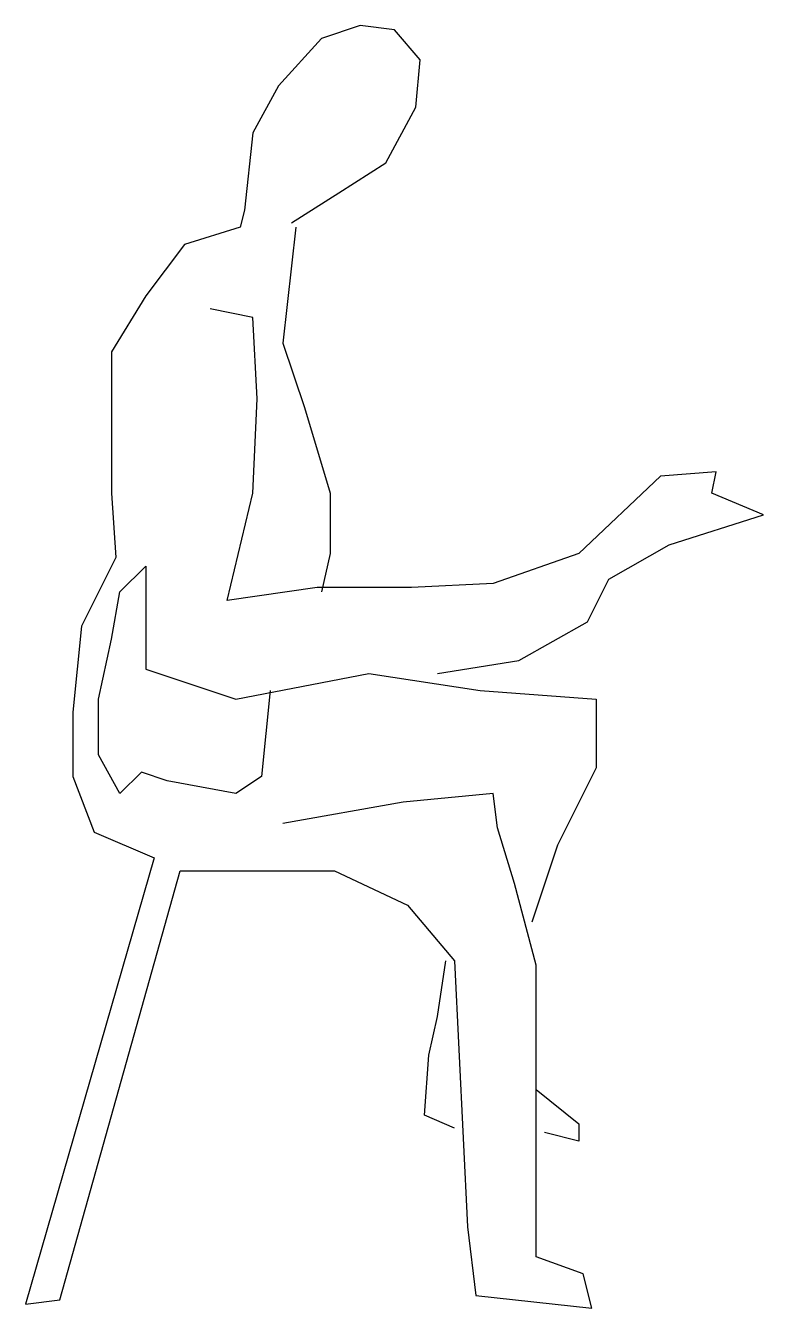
# Model space of a CAD drawing. Header units: millimetres. Extents: x -1633.6 to -1632.78, y 1786.09 to 1787.51.
import ezdxf

# ---------------------------------------------------------------- set-up
doc = ezdxf.new("R2010")
doc.units = ezdxf.units.MM
doc.header["$LTSCALE"] = 10
doc.layers.add('Humanos', color=2, linetype='Continuous')

msp = doc.modelspace()

# ---------------------------------------------------------------- linework, layer by layer
at = {"layer": 'Humanos'}
for p, q in [((-1633.2289, 1787.5129), (-1633.2717, 1787.4986)), ((-1633.1908, 1787.5081), (-1633.2289, 1787.5129)), ((-1633.2717, 1787.4986), (-1633.3194, 1787.4462)), ((-1633.1622, 1787.4748), (-1633.1908, 1787.5081)), ((-1633.1669, 1787.4224), (-1633.1622, 1787.4748)), ((-1633.3194, 1787.4462), (-1633.3479, 1787.3938)), ((-1633.2003, 1787.3605), (-1633.1669, 1787.4224)), ((-1633.3479, 1787.3938), (-1633.3575, 1787.3081)), ((-1633.2527, 1787.3271), (-1633.2003, 1787.3605)), ((-1633.3051, 1787.2938), (-1633.2527, 1787.3271)), ((-1633.3575, 1787.3081), (-1633.3622, 1787.289)), ((-1633.3622, 1787.289), (-1633.4241, 1787.27)), ((-1633.3003, 1787.289), (-1633.3146, 1787.1604)), ((-1633.4241, 1787.27), (-1633.467, 1787.2128)), ((-1633.467, 1787.2128), (-1633.5051, 1787.1509)), ((-1633.3479, 1787.189), (-1633.3956, 1787.1985)), ((-1633.3432, 1787.0985), (-1633.3479, 1787.189)), ((-1633.3146, 1787.1604), (-1633.2908, 1787.089)), ((-1633.5051, 1787.1509), (-1633.5051, 1787.0747)), ((-1633.3479, 1786.9937), (-1633.3432, 1787.0985)), ((-1633.2908, 1787.089), (-1633.2622, 1786.9937)), ((-1633.5051, 1787.0747), (-1633.5051, 1786.9937)), ((-1632.8955, 1787.0128), (-1632.986, 1786.927)), ((-1632.8335, 1787.0175), (-1632.8955, 1787.0128)), ((-1632.8383, 1786.9937), (-1632.8335, 1787.0175)), ((-1633.5051, 1786.9937), (-1633.5003, 1786.9223)), ((-1633.3765, 1786.8746), (-1633.3479, 1786.9937)), ((-1633.2622, 1786.9937), (-1633.2622, 1786.927)), ((-1632.7811, 1786.9699), (-1632.8383, 1786.9937)), ((-1632.8859, 1786.9366), (-1632.7811, 1786.9699)), ((-1633.2622, 1786.927), (-1633.2717, 1786.8842)), ((-1632.986, 1786.927), (-1633.0812, 1786.8937)), ((-1632.9526, 1786.8984), (-1632.8859, 1786.9366)), ((-1633.5003, 1786.9223), (-1633.5385, 1786.8461)), ((-1633.4956, 1786.8842), (-1633.467, 1786.9127)), ((-1633.467, 1786.9127), (-1633.467, 1786.7984)), ((-1632.9764, 1786.8508), (-1632.9526, 1786.8984)), ((-1633.5051, 1786.8318), (-1633.4956, 1786.8842)), ((-1633.2765, 1786.8889), (-1633.3765, 1786.8746)), ((-1633.1717, 1786.8889), (-1633.2765, 1786.8889)), ((-1633.0812, 1786.8937), (-1633.1717, 1786.8889)), ((-1633.5385, 1786.8461), (-1633.548, 1786.7508)), ((-1633.0526, 1786.808), (-1632.9764, 1786.8508)), ((-1633.5194, 1786.7651), (-1633.5051, 1786.8318)), ((-1633.467, 1786.7984), (-1633.367, 1786.7651)), ((-1633.1431, 1786.7937), (-1633.0526, 1786.808)), ((-1633.367, 1786.7651), (-1633.2193, 1786.7937)), ((-1633.2193, 1786.7937), (-1633.0955, 1786.7746)), ((-1633.3289, 1786.7746), (-1633.3384, 1786.6794)), ((-1633.0955, 1786.7746), (-1632.9669, 1786.7651)), ((-1633.5194, 1786.7032), (-1633.5194, 1786.7651)), ((-1632.9669, 1786.7651), (-1632.9669, 1786.6889)), ((-1633.548, 1786.7508), (-1633.548, 1786.6794)), ((-1633.4956, 1786.6603), (-1633.5194, 1786.7032)), ((-1633.4718, 1786.6841), (-1633.4956, 1786.6603)), ((-1633.4432, 1786.6746), (-1633.4718, 1786.6841)), ((-1632.9669, 1786.6889), (-1633.0098, 1786.6031)), ((-1633.548, 1786.6794), (-1633.5242, 1786.6174)), ((-1633.367, 1786.6603), (-1633.4432, 1786.6746)), ((-1633.3384, 1786.6794), (-1633.367, 1786.6603)), ((-1633.0812, 1786.6603), (-1633.1812, 1786.6508)), ((-1633.0764, 1786.6222), (-1633.0812, 1786.6603)), ((-1633.1812, 1786.6508), (-1633.3146, 1786.627)), ((-1633.5242, 1786.6174), (-1633.4575, 1786.5889)), ((-1633.0574, 1786.5603), (-1633.0764, 1786.6222)), ((-1633.0098, 1786.6031), (-1633.0383, 1786.5174)), ((-1633.4575, 1786.5889), (-1633.6004, 1786.0935)), ((-1633.5623, 1786.0983), (-1633.4289, 1786.5746)), ((-1633.4289, 1786.5746), (-1633.2574, 1786.5746)), ((-1633.2574, 1786.5746), (-1633.1765, 1786.5365)), ((-1633.0336, 1786.4698), (-1633.0574, 1786.5603)), ((-1633.1765, 1786.5365), (-1633.1241, 1786.4745)), ((-1633.1431, 1786.4126), (-1633.1336, 1786.4745)), ((-1633.1241, 1786.4745), (-1633.1098, 1786.1792)), ((-1633.0336, 1786.3364), (-1633.0336, 1786.4698)), ((-1633.1527, 1786.3698), (-1633.1431, 1786.4126)), ((-1633.1574, 1786.3031), (-1633.1527, 1786.3698)), ((-1633.0336, 1786.1459), (-1633.0336, 1786.3364)), ((-1633.0336, 1786.3317), (-1632.986, 1786.2936)), ((-1633.1241, 1786.2888), (-1633.1574, 1786.3031)), ((-1632.986, 1786.2936), (-1632.986, 1786.2745)), ((-1632.986, 1786.2745), (-1633.0241, 1786.284)), ((-1633.1098, 1786.1792), (-1633.1003, 1786.103)), ((-1632.9812, 1786.1269), (-1633.0336, 1786.1459)), ((-1632.9717, 1786.0888), (-1632.9812, 1786.1269)), ((-1633.1003, 1786.103), (-1632.9717, 1786.0888)), ((-1633.6004, 1786.0935), (-1633.5623, 1786.0983))]:
    msp.add_line(p, q, dxfattribs=at)

doc.saveas('drawing.dxf')
